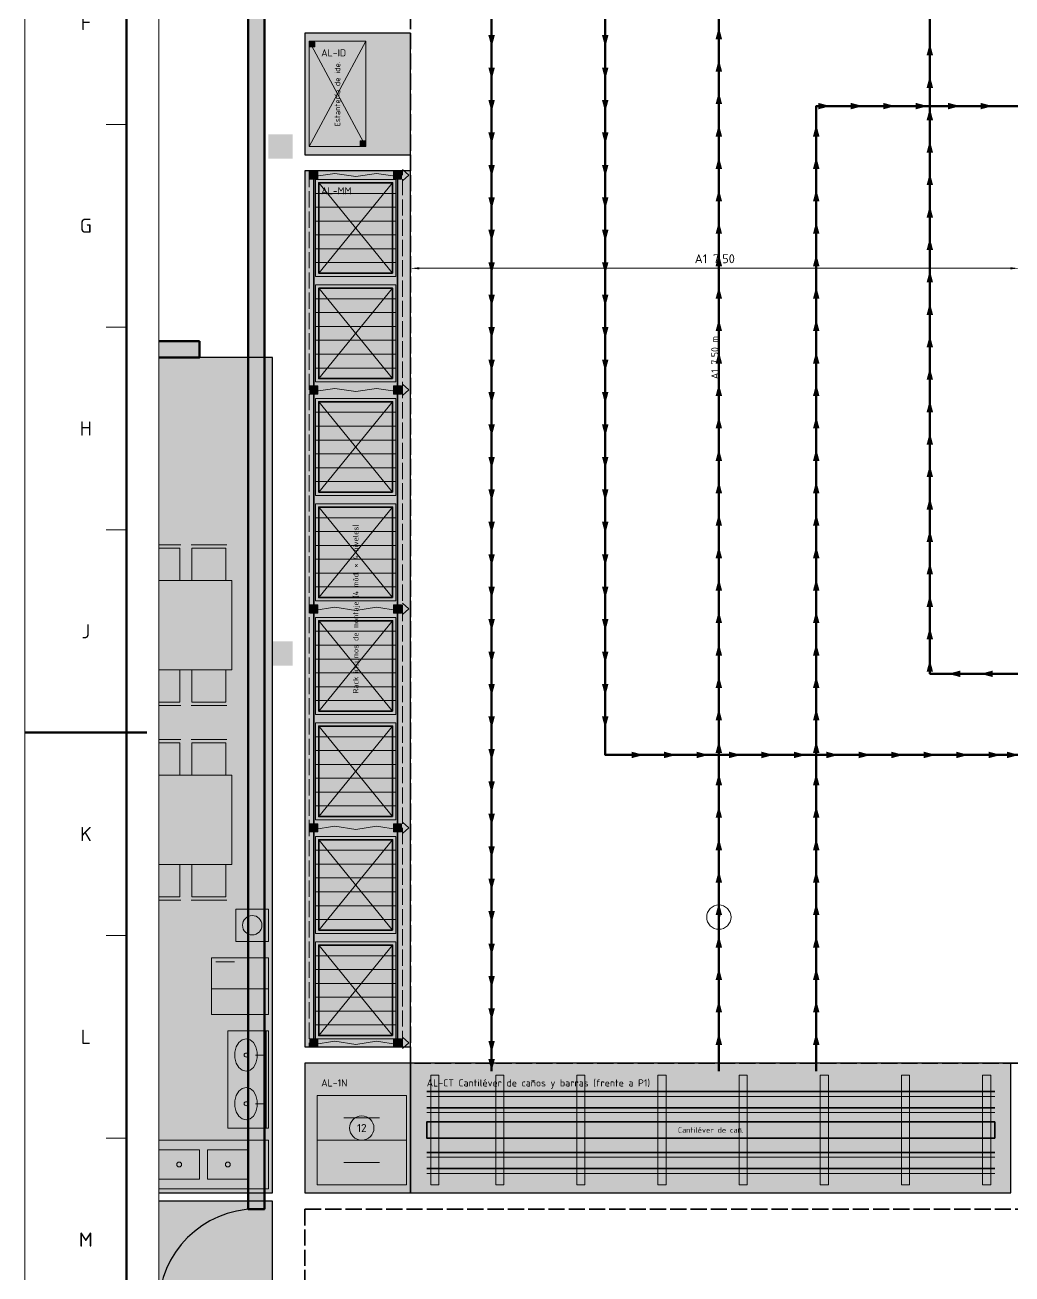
# Model space of a CAD drawing. Header units: millimetres. Extents: x 0 to 2430, y 0 to 841.
# Drawn here: x 0 to 243.2, y 287 to 595 of the extents above; entities that cross this region are included whole.
import ezdxf
from ezdxf.enums import TextEntityAlignment as Align

# ---------------------------------------------------------------- set-up
doc = ezdxf.new("R2010")
doc.units = ezdxf.units.MM
doc.linetypes.add('IRAM-E-TRAZOS', pattern=[5, 4, -1])
for name, color, linetype, lineweight in [('06-TEXTO', 7, 'CONTINUOUS', 25), ('07-RECUADRO', 7, 'CONTINUOUS', 70), ('08-FINA', 5, 'CONTINUOUS', 18), ('A-ABERTURA', 7, 'CONTINUOUS', 25), ('A-COLUMNA', 7, 'CONTINUOUS', 50), ('A-COTA', 7, 'CONTINUOUS', 18), ('A-EQUIPO-FINO', 8, 'CONTINUOUS', 13), ('A-EQUIPO-OCULTO', 8, 'IRAM-E-TRAZOS', 13), ('A-EQUIPO-RELLENO', 9, 'CONTINUOUS', 13), ('A-LOCAL', 7, 'CONTINUOUS', 25), ('A-MURO', 7, 'CONTINUOUS', 50), ('A-RELLENO', 9, 'CONTINUOUS', 13), ('A-SECTOR', 1, 'CONTINUOUS', 25), ('A-SECTOR-TXT', 1, 'CONTINUOUS', 25), ('A-SEGURIDAD', 1, 'IRAM-E-TRAZOS', 18), ('A-TEXTO', 7, 'CONTINUOUS', 18), ('F-MP', 5, 'CONTINUOUS', 70)]:
    doc.layers.add(name, color=color, linetype=linetype, lineweight=lineweight)
for name, color, linetype, lineweight, true_color in [('A-EQUIPO', 30, 'CONTINUOUS', 35, 0xe67800), ('A-MOBILIARIO', 8, 'CONTINUOUS', 18, 0x50505a), ('A-PASILLO', 2, 'IRAM-E-TRAZOS', 35, 0xd7a500)]:
    doc.layers.add(name, color=color, linetype=linetype, lineweight=lineweight, true_color=true_color)
doc.styles.add('ISO3098', font='isocpeur.ttf')
doc.dimstyles.new('FLAMA-IRAM', dxfattribs={"dimtxt": 3.5, "dimasz": 3.5, "dimexe": 2, "dimexo": 1.5, "dimgap": 1, "dimtad": 1, "dimdec": 1, "dimtxsty": 'ISO3098', "dimblk": 'IRAM_FLECHA', "dimblk1": 'IRAM_FLECHA', "dimblk2": 'IRAM_FLECHA', "dimcen": 2.5, "dimclrd": 3, "dimclre": 3, "dimclrt": 3, "dimazin": 3, "dimtfac": 1, "dimtmove": 0, "dimatfit": 3, "dimlwd": 18, "dimlwe": 18})

# ---------------------------------------------------------------- blocks, each defined once
blk = doc.blocks.new('IRAM_FLECHA')
blk.add_solid([(0, 0), (-1, 0.125), (-1, -0.125)])

msp = doc.modelspace()

# ---------------------------------------------------------------- hatches: boundary and pattern name
at = {"layer": 'A-COLUMNA', "true_color": 0x000000}
h = msp.add_hatch(color=7, dxfattribs=at)
h.dxf.hatch_style = 1
h.paths.add_polyline_path([(60, 562), (66, 562), (66, 568), (60, 568)])
h = msp.add_hatch(color=7, dxfattribs=at)
h.dxf.hatch_style = 1
h.paths.add_polyline_path([(60, 437), (66, 437), (66, 443), (60, 443)])
at = {"layer": 'A-EQUIPO-RELLENO', "true_color": 0xeeeeee}
h = msp.add_hatch(color=7, dxfattribs=at)
h.dxf.hatch_style = 1
h.paths.add_polyline_path([(84, 565), (84, 591), (70, 591), (70, 565)])
at = {"layer": 'A-EQUIPO-RELLENO', "true_color": 0x969ba0}
h = msp.add_hatch(color=7, dxfattribs=at)
h.dxf.hatch_style = 1
h.paths.add_polyline_path([(71.4, 589.6), (71.4, 590.8), (70.2, 590.8), (70.2, 589.6)])
h = msp.add_hatch(color=7, dxfattribs=at)
h.dxf.hatch_style = 1
h.paths.add_polyline_path([(83.8, 565.2), (83.8, 566.4), (82.6, 566.4), (82.6, 565.2)])
h = msp.add_hatch(color=7, dxfattribs=at)
h.dxf.hatch_style = 1
h.paths.add_polyline_path([(72.2, 557), (72.2, 559), (70.2, 559), (70.2, 557)])
h = msp.add_hatch(color=7, dxfattribs=at)
h.dxf.hatch_style = 1
h.paths.add_polyline_path([(92.8, 557), (92.8, 559), (90.8, 559), (90.8, 557)])
at = {"layer": 'A-EQUIPO-RELLENO', "true_color": 0xeedec0}
h = msp.add_hatch(color=7, dxfattribs=at)
h.dxf.hatch_style = 1
h.paths.add_polyline_path([(91.4, 533), (91.4, 556.9), (71.6, 556.9), (71.6, 533)])
h = msp.add_hatch(color=7, dxfattribs=at)
h.dxf.hatch_style = 1
h.paths.add_polyline_path([(91.4, 507), (91.4, 530.9), (71.6, 530.9), (71.6, 507)])
at = {"layer": 'A-EQUIPO-RELLENO', "true_color": 0x969ba0}
h = msp.add_hatch(color=7, dxfattribs=at)
h.dxf.hatch_style = 1
h.paths.add_polyline_path([(72.2, 504), (72.2, 506), (70.2, 506), (70.2, 504)])
h = msp.add_hatch(color=7, dxfattribs=at)
h.dxf.hatch_style = 1
h.paths.add_polyline_path([(92.8, 504), (92.8, 506), (90.8, 506), (90.8, 504)])
at = {"layer": 'A-EQUIPO-RELLENO', "true_color": 0xeedec0}
h = msp.add_hatch(color=7, dxfattribs=at)
h.dxf.hatch_style = 1
h.paths.add_polyline_path([(91.4, 479), (91.4, 502.9), (71.6, 502.9), (71.6, 479)])
h = msp.add_hatch(color=7, dxfattribs=at)
h.dxf.hatch_style = 1
h.paths.add_polyline_path([(91.4, 453), (91.4, 476.9), (71.6, 476.9), (71.6, 453)])
at = {"layer": 'A-EQUIPO-RELLENO', "true_color": 0xd6e2f0}
h = msp.add_hatch(color=7, dxfattribs=at)
h.dxf.hatch_style = 1
h.paths.add_polyline_path([(38.2, 466), (38.2, 458), (33, 458), (33, 466)])
h = msp.add_hatch(color=7, dxfattribs=at)
h.dxf.hatch_style = 1
h.paths.add_polyline_path([(41.1333, 466), (49.5333, 466), (49.5333, 458), (41.1333, 458)])
at = {"layer": 'A-EQUIPO-RELLENO', "true_color": 0xeedec0}
h = msp.add_hatch(color=7, dxfattribs=at)
h.dxf.hatch_style = 1
h.paths.add_polyline_path([(51, 458), (51, 436), (33, 436), (33, 458)])
at = {"layer": 'A-EQUIPO-RELLENO', "true_color": 0x969ba0}
h = msp.add_hatch(color=7, dxfattribs=at)
h.dxf.hatch_style = 1
h.paths.add_polyline_path([(72.2, 450), (72.2, 452), (70.2, 452), (70.2, 450)])
h = msp.add_hatch(color=7, dxfattribs=at)
h.dxf.hatch_style = 1
h.paths.add_polyline_path([(92.8, 450), (92.8, 452), (90.8, 452), (90.8, 450)])
at = {"layer": 'A-EQUIPO-RELLENO', "true_color": 0xeedec0}
h = msp.add_hatch(color=7, dxfattribs=at)
h.dxf.hatch_style = 1
h.paths.add_polyline_path([(91.4, 425), (91.4, 448.9), (71.6, 448.9), (71.6, 425)])
at = {"layer": 'A-EQUIPO-RELLENO', "true_color": 0xd6e2f0}
h = msp.add_hatch(color=7, dxfattribs=at)
h.dxf.hatch_style = 1
h.paths.add_polyline_path([(33, 428), (33, 436), (38.2, 436), (38.2, 428)])
h = msp.add_hatch(color=7, dxfattribs=at)
h.dxf.hatch_style = 1
h.paths.add_polyline_path([(49.5333, 428), (41.1333, 428), (41.1333, 436), (49.5333, 436)])
at = {"layer": 'A-EQUIPO-RELLENO', "true_color": 0xeedec0}
h = msp.add_hatch(color=7, dxfattribs=at)
h.dxf.hatch_style = 1
h.paths.add_polyline_path([(91.4, 399), (91.4, 422.9), (71.6, 422.9), (71.6, 399)])
at = {"layer": 'A-EQUIPO-RELLENO', "true_color": 0xd6e2f0}
h = msp.add_hatch(color=7, dxfattribs=at)
h.dxf.hatch_style = 1
h.paths.add_polyline_path([(38.2, 418), (38.2, 410), (33, 410), (33, 418)])
h = msp.add_hatch(color=7, dxfattribs=at)
h.dxf.hatch_style = 1
h.paths.add_polyline_path([(41.1333, 418), (49.5333, 418), (49.5333, 410), (41.1333, 410)])
at = {"layer": 'A-EQUIPO-RELLENO', "true_color": 0xeedec0}
h = msp.add_hatch(color=7, dxfattribs=at)
h.dxf.hatch_style = 1
h.paths.add_polyline_path([(51, 410), (51, 388), (33, 388), (33, 410)])
at = {"layer": 'A-EQUIPO-RELLENO', "true_color": 0x969ba0}
h = msp.add_hatch(color=7, dxfattribs=at)
h.dxf.hatch_style = 1
h.paths.add_polyline_path([(72.2, 396), (72.2, 398), (70.2, 398), (70.2, 396)])
h = msp.add_hatch(color=7, dxfattribs=at)
h.dxf.hatch_style = 1
h.paths.add_polyline_path([(92.8, 396), (92.8, 398), (90.8, 398), (90.8, 396)])
at = {"layer": 'A-EQUIPO-RELLENO', "true_color": 0xeedec0}
h = msp.add_hatch(color=7, dxfattribs=at)
h.dxf.hatch_style = 1
h.paths.add_polyline_path([(91.4, 371), (91.4, 394.9), (71.6, 394.9), (71.6, 371)])
at = {"layer": 'A-EQUIPO-RELLENO', "true_color": 0xd6e2f0}
h = msp.add_hatch(color=7, dxfattribs=at)
h.dxf.hatch_style = 1
h.paths.add_polyline_path([(33, 380), (33, 388), (38.2, 388), (38.2, 380)])
h = msp.add_hatch(color=7, dxfattribs=at)
h.dxf.hatch_style = 1
h.paths.add_polyline_path([(49.5333, 380), (41.1333, 380), (41.1333, 388), (49.5333, 388)])
at = {"layer": 'A-EQUIPO-RELLENO', "true_color": 0xc8e1fa}
h = msp.add_hatch(color=7, dxfattribs=at)
h.dxf.hatch_style = 1
h.paths.add_polyline_path([(52, 377), (52, 369), (60, 369), (60, 377)])
at = {"layer": 'A-EQUIPO-RELLENO', "true_color": 0xeedec0}
h = msp.add_hatch(color=7, dxfattribs=at)
h.dxf.hatch_style = 1
h.paths.add_polyline_path([(91.4, 345), (91.4, 368.9), (71.6, 368.9), (71.6, 345)])
at = {"layer": 'A-EQUIPO-RELLENO', "true_color": 0xffffff}
h = msp.add_hatch(color=7, dxfattribs=at)
h.dxf.hatch_style = 1
h.paths.add_polyline_path([(46, 365), (46, 351), (60, 351), (60, 365)])
at = {"layer": 'A-EQUIPO-RELLENO', "true_color": 0xf8f8fc}
h = msp.add_hatch(color=7, dxfattribs=at)
h.dxf.hatch_style = 1
h.paths.add_polyline_path([(50, 347), (50, 323), (60, 323), (60, 347)])
at = {"layer": 'A-EQUIPO-RELLENO', "true_color": 0x969ba0}
h = msp.add_hatch(color=7, dxfattribs=at)
h.dxf.hatch_style = 1
h.paths.add_polyline_path([(72.2, 343), (72.2, 345), (70.2, 345), (70.2, 343)])
h = msp.add_hatch(color=7, dxfattribs=at)
h.dxf.hatch_style = 1
h.paths.add_polyline_path([(92.8, 343), (92.8, 345), (90.8, 345), (90.8, 343)])
at = {"layer": 'A-EQUIPO-RELLENO', "true_color": 0xcdd0d4}
h = msp.add_hatch(color=7, dxfattribs=at)
h.dxf.hatch_style = 1
h.paths.add_polyline_path([(102, 336), (100, 336), (100, 309), (102, 309)])
h = msp.add_hatch(color=7, dxfattribs=at)
h.dxf.hatch_style = 1
h.paths.add_polyline_path([(118, 336), (116, 336), (116, 309), (118, 309)])
h = msp.add_hatch(color=7, dxfattribs=at)
h.dxf.hatch_style = 1
h.paths.add_polyline_path([(138, 336), (136, 336), (136, 309), (138, 309)])
h = msp.add_hatch(color=7, dxfattribs=at)
h.dxf.hatch_style = 1
h.paths.add_polyline_path([(158, 336), (156, 336), (156, 309), (158, 309)])
h = msp.add_hatch(color=7, dxfattribs=at)
h.dxf.hatch_style = 1
h.paths.add_polyline_path([(178, 336), (176, 336), (176, 309), (178, 309)])
h = msp.add_hatch(color=7, dxfattribs=at)
h.dxf.hatch_style = 1
h.paths.add_polyline_path([(198, 336), (196, 336), (196, 309), (198, 309)])
h = msp.add_hatch(color=7, dxfattribs=at)
h.dxf.hatch_style = 1
h.paths.add_polyline_path([(218, 336), (216, 336), (216, 309), (218, 309)])
h = msp.add_hatch(color=7, dxfattribs=at)
h.dxf.hatch_style = 1
h.paths.add_polyline_path([(238, 336), (236, 336), (236, 309), (238, 309)])
at = {"layer": 'A-EQUIPO-RELLENO', "true_color": 0xfad73c}
h = msp.add_hatch(color=7, dxfattribs=at)
h.dxf.hatch_style = 1
h.paths.add_polyline_path([(94, 309), (94, 331), (72, 331), (72, 309)])
at = {"layer": 'A-EQUIPO-RELLENO', "true_color": 0x969ba0}
h = msp.add_hatch(color=7, dxfattribs=at)
h.dxf.hatch_style = 1
h.paths.add_polyline_path([(239, 324.5), (99, 324.5), (99, 320.5), (239, 320.5)])
at = {"layer": 'A-EQUIPO-RELLENO', "true_color": 0xeeeeee}
h = msp.add_hatch(color=7, dxfattribs=at)
h.dxf.hatch_style = 1
h.paths.add_polyline_path([(60, 320), (60, 308), (33, 308), (33, 320)])
at = {"layer": 'A-MURO', "true_color": 0x464646}
h = msp.add_hatch(color=7, dxfattribs=at)
h.dxf.hatch_style = 1
h.paths.add_polyline_path([(73, 703), (73, 699), (59, 699), (59, 303), (55, 303), (55, 703)])
h = msp.add_hatch(color=7, dxfattribs=at)
h.dxf.hatch_style = 1
h.paths.add_polyline_path([(43, 513), (33, 513), (33, 517), (43, 517)])
at = {"layer": 'A-RELLENO', "true_color": 0xcde1f5}
h = msp.add_hatch(color=7, dxfattribs=at)
h.dxf.hatch_style = 1
h.paths.add_polyline_path([(69, 563), (95, 563), (95, 593), (69, 593)])
h = msp.add_hatch(color=7, dxfattribs=at)
h.dxf.hatch_style = 1
h.paths.add_polyline_path([(69, 343), (95, 343), (95, 559), (69, 559)])
at = {"layer": 'A-RELLENO', "true_color": 0xfff8cd}
h = msp.add_hatch(color=7, dxfattribs=at)
h.dxf.hatch_style = 1
h.paths.add_polyline_path([(61, 513), (61, 307), (33, 307), (33, 513)])
at = {"layer": 'A-RELLENO', "true_color": 0xe8e8e8}
h = msp.add_hatch(color=7, dxfattribs=at)
h.dxf.hatch_style = 1
h.paths.add_polyline_path([(69, 307), (95, 307), (95, 339), (69, 339)])
at = {"layer": 'A-RELLENO', "true_color": 0xcde1f5}
h = msp.add_hatch(color=7, dxfattribs=at)
h.dxf.hatch_style = 1
h.paths.add_polyline_path([(95, 307), (243, 307), (243, 339), (95, 339)])
at = {"layer": 'A-RELLENO', "true_color": 0xf5f5f5}
h = msp.add_hatch(color=7, dxfattribs=at)
h.dxf.hatch_style = 1
h.paths.add_polyline_path([(61, 305), (61, 275), (33, 275), (33, 305)])
at = {"layer": 'F-MP', "true_color": 0x0046c8}
h = msp.add_hatch(color=7, dxfattribs=at)
h.dxf.hatch_style = 1
h.paths.add_polyline_path([(171, 594.5), (170.2, 591.5), (171.8, 591.5)])
h = msp.add_hatch(color=7, dxfattribs=at)
h.dxf.hatch_style = 1
h.paths.add_polyline_path([(115, 589.5), (115.8, 592.5), (114.2, 592.5)])
h = msp.add_hatch(color=7, dxfattribs=at)
h.dxf.hatch_style = 1
h.paths.add_polyline_path([(143, 589.5), (143.8, 592.5), (142.2, 592.5)])
h = msp.add_hatch(color=7, dxfattribs=at)
h.dxf.hatch_style = 1
h.paths.add_polyline_path([(223, 590.5), (222.2, 587.5), (223.8, 587.5)])
h = msp.add_hatch(color=7, dxfattribs=at)
h.dxf.hatch_style = 1
h.paths.add_polyline_path([(171, 586.5), (170.2, 583.5), (171.8, 583.5)])
h = msp.add_hatch(color=7, dxfattribs=at)
h.dxf.hatch_style = 1
h.paths.add_polyline_path([(115, 581.5), (115.8, 584.5), (114.2, 584.5)])
h = msp.add_hatch(color=7, dxfattribs=at)
h.dxf.hatch_style = 1
h.paths.add_polyline_path([(143, 581.5), (143.8, 584.5), (142.2, 584.5)])
h = msp.add_hatch(color=7, dxfattribs=at)
h.dxf.hatch_style = 1
h.paths.add_polyline_path([(223, 582.5), (222.2, 579.5), (223.8, 579.5)])
h = msp.add_hatch(color=7, dxfattribs=at)
h.dxf.hatch_style = 1
h.paths.add_polyline_path([(115, 573.5), (115.8, 576.5), (114.2, 576.5)])
h = msp.add_hatch(color=7, dxfattribs=at)
h.dxf.hatch_style = 1
h.paths.add_polyline_path([(143, 573.5), (143.8, 576.5), (142.2, 576.5)])
h = msp.add_hatch(color=7, dxfattribs=at)
h.dxf.hatch_style = 1
h.paths.add_polyline_path([(171, 578.5), (170.2, 575.5), (171.8, 575.5)])
h = msp.add_hatch(color=7, dxfattribs=at)
h.dxf.hatch_style = 1
h.paths.add_polyline_path([(198.5, 575), (195.5, 575.8), (195.5, 574.2)])
h = msp.add_hatch(color=7, dxfattribs=at)
h.dxf.hatch_style = 1
h.paths.add_polyline_path([(206.5, 575), (203.5, 575.8), (203.5, 574.2)])
h = msp.add_hatch(color=7, dxfattribs=at)
h.dxf.hatch_style = 1
h.paths.add_polyline_path([(214.5, 575), (211.5, 575.8), (211.5, 574.2)])
h = msp.add_hatch(color=7, dxfattribs=at)
h.dxf.hatch_style = 1
h.paths.add_polyline_path([(222.5, 575), (219.5, 575.8), (219.5, 574.2)])
h = msp.add_hatch(color=7, dxfattribs=at)
h.dxf.hatch_style = 1
h.paths.add_polyline_path([(223, 574.5), (222.2, 571.5), (223.8, 571.5)])
h = msp.add_hatch(color=7, dxfattribs=at)
h.dxf.hatch_style = 1
h.paths.add_polyline_path([(230.5, 575), (227.5, 575.8), (227.5, 574.2)])
h = msp.add_hatch(color=7, dxfattribs=at)
h.dxf.hatch_style = 1
h.paths.add_polyline_path([(238.5, 575), (235.5, 575.8), (235.5, 574.2)])
h = msp.add_hatch(color=7, dxfattribs=at)
h.dxf.hatch_style = 1
h.paths.add_polyline_path([(171, 570.5), (170.2, 567.5), (171.8, 567.5)])
h = msp.add_hatch(color=7, dxfattribs=at)
h.dxf.hatch_style = 1
h.paths.add_polyline_path([(195, 570.5), (194.2, 567.5), (195.8, 567.5)])
h = msp.add_hatch(color=7, dxfattribs=at)
h.dxf.hatch_style = 1
h.paths.add_polyline_path([(115, 565.5), (115.8, 568.5), (114.2, 568.5)])
h = msp.add_hatch(color=7, dxfattribs=at)
h.dxf.hatch_style = 1
h.paths.add_polyline_path([(143, 565.5), (143.8, 568.5), (142.2, 568.5)])
h = msp.add_hatch(color=7, dxfattribs=at)
h.dxf.hatch_style = 1
h.paths.add_polyline_path([(223, 566.5), (222.2, 563.5), (223.8, 563.5)])
h = msp.add_hatch(color=7, dxfattribs=at)
h.dxf.hatch_style = 1
h.paths.add_polyline_path([(171, 562.5), (170.2, 559.5), (171.8, 559.5)])
h = msp.add_hatch(color=7, dxfattribs=at)
h.dxf.hatch_style = 1
h.paths.add_polyline_path([(195, 562.5), (194.2, 559.5), (195.8, 559.5)])
h = msp.add_hatch(color=7, dxfattribs=at)
h.dxf.hatch_style = 1
h.paths.add_polyline_path([(115, 557.5), (115.8, 560.5), (114.2, 560.5)])
h = msp.add_hatch(color=7, dxfattribs=at)
h.dxf.hatch_style = 1
h.paths.add_polyline_path([(143, 557.5), (143.8, 560.5), (142.2, 560.5)])
h = msp.add_hatch(color=7, dxfattribs=at)
h.dxf.hatch_style = 1
h.paths.add_polyline_path([(223, 558.5), (222.2, 555.5), (223.8, 555.5)])
h = msp.add_hatch(color=7, dxfattribs=at)
h.dxf.hatch_style = 1
h.paths.add_polyline_path([(171, 554.5), (170.2, 551.5), (171.8, 551.5)])
h = msp.add_hatch(color=7, dxfattribs=at)
h.dxf.hatch_style = 1
h.paths.add_polyline_path([(195, 554.5), (194.2, 551.5), (195.8, 551.5)])
h = msp.add_hatch(color=7, dxfattribs=at)
h.dxf.hatch_style = 1
h.paths.add_polyline_path([(115, 549.5), (115.8, 552.5), (114.2, 552.5)])
h = msp.add_hatch(color=7, dxfattribs=at)
h.dxf.hatch_style = 1
h.paths.add_polyline_path([(143, 549.5), (143.8, 552.5), (142.2, 552.5)])
h = msp.add_hatch(color=7, dxfattribs=at)
h.dxf.hatch_style = 1
h.paths.add_polyline_path([(223, 550.5), (222.2, 547.5), (223.8, 547.5)])
h = msp.add_hatch(color=7, dxfattribs=at)
h.dxf.hatch_style = 1
h.paths.add_polyline_path([(171, 546.5), (170.2, 543.5), (171.8, 543.5)])
h = msp.add_hatch(color=7, dxfattribs=at)
h.dxf.hatch_style = 1
h.paths.add_polyline_path([(195, 546.5), (194.2, 543.5), (195.8, 543.5)])
h = msp.add_hatch(color=7, dxfattribs=at)
h.dxf.hatch_style = 1
h.paths.add_polyline_path([(115, 541.5), (115.8, 544.5), (114.2, 544.5)])
h = msp.add_hatch(color=7, dxfattribs=at)
h.dxf.hatch_style = 1
h.paths.add_polyline_path([(143, 541.5), (143.8, 544.5), (142.2, 544.5)])
h = msp.add_hatch(color=7, dxfattribs=at)
h.dxf.hatch_style = 1
h.paths.add_polyline_path([(223, 542.5), (222.2, 539.5), (223.8, 539.5)])
h = msp.add_hatch(color=7, dxfattribs=at)
h.dxf.hatch_style = 1
h.paths.add_polyline_path([(115, 533.5), (115.8, 536.5), (114.2, 536.5)])
h = msp.add_hatch(color=7, dxfattribs=at)
h.dxf.hatch_style = 1
h.paths.add_polyline_path([(143, 533.5), (143.8, 536.5), (142.2, 536.5)])
h = msp.add_hatch(color=7, dxfattribs=at)
h.dxf.hatch_style = 1
h.paths.add_polyline_path([(171, 538.5), (170.2, 535.5), (171.8, 535.5)])
h = msp.add_hatch(color=7, dxfattribs=at)
h.dxf.hatch_style = 1
h.paths.add_polyline_path([(195, 538.5), (194.2, 535.5), (195.8, 535.5)])
h = msp.add_hatch(color=7, dxfattribs=at)
h.dxf.hatch_style = 1
h.paths.add_polyline_path([(223, 534.5), (222.2, 531.5), (223.8, 531.5)])
h = msp.add_hatch(color=7, dxfattribs=at)
h.dxf.hatch_style = 1
h.paths.add_polyline_path([(171, 530.5), (170.2, 527.5), (171.8, 527.5)])
h = msp.add_hatch(color=7, dxfattribs=at)
h.dxf.hatch_style = 1
h.paths.add_polyline_path([(195, 530.5), (194.2, 527.5), (195.8, 527.5)])
h = msp.add_hatch(color=7, dxfattribs=at)
h.dxf.hatch_style = 1
h.paths.add_polyline_path([(115, 525.5), (115.8, 528.5), (114.2, 528.5)])
h = msp.add_hatch(color=7, dxfattribs=at)
h.dxf.hatch_style = 1
h.paths.add_polyline_path([(143, 525.5), (143.8, 528.5), (142.2, 528.5)])
h = msp.add_hatch(color=7, dxfattribs=at)
h.dxf.hatch_style = 1
h.paths.add_polyline_path([(223, 526.5), (222.2, 523.5), (223.8, 523.5)])
h = msp.add_hatch(color=7, dxfattribs=at)
h.dxf.hatch_style = 1
h.paths.add_polyline_path([(171, 522.5), (170.2, 519.5), (171.8, 519.5)])
h = msp.add_hatch(color=7, dxfattribs=at)
h.dxf.hatch_style = 1
h.paths.add_polyline_path([(195, 522.5), (194.2, 519.5), (195.8, 519.5)])
h = msp.add_hatch(color=7, dxfattribs=at)
h.dxf.hatch_style = 1
h.paths.add_polyline_path([(115, 517.5), (115.8, 520.5), (114.2, 520.5)])
h = msp.add_hatch(color=7, dxfattribs=at)
h.dxf.hatch_style = 1
h.paths.add_polyline_path([(143, 517.5), (143.8, 520.5), (142.2, 520.5)])
h = msp.add_hatch(color=7, dxfattribs=at)
h.dxf.hatch_style = 1
h.paths.add_polyline_path([(223, 518.5), (222.2, 515.5), (223.8, 515.5)])
h = msp.add_hatch(color=7, dxfattribs=at)
h.dxf.hatch_style = 1
h.paths.add_polyline_path([(171, 514.5), (170.2, 511.5), (171.8, 511.5)])
h = msp.add_hatch(color=7, dxfattribs=at)
h.dxf.hatch_style = 1
h.paths.add_polyline_path([(195, 514.5), (194.2, 511.5), (195.8, 511.5)])
h = msp.add_hatch(color=7, dxfattribs=at)
h.dxf.hatch_style = 1
h.paths.add_polyline_path([(115, 509.5), (115.8, 512.5), (114.2, 512.5)])
h = msp.add_hatch(color=7, dxfattribs=at)
h.dxf.hatch_style = 1
h.paths.add_polyline_path([(143, 509.5), (143.8, 512.5), (142.2, 512.5)])
h = msp.add_hatch(color=7, dxfattribs=at)
h.dxf.hatch_style = 1
h.paths.add_polyline_path([(223, 510.5), (222.2, 507.5), (223.8, 507.5)])
h = msp.add_hatch(color=7, dxfattribs=at)
h.dxf.hatch_style = 1
h.paths.add_polyline_path([(171, 506.5), (170.2, 503.5), (171.8, 503.5)])
h = msp.add_hatch(color=7, dxfattribs=at)
h.dxf.hatch_style = 1
h.paths.add_polyline_path([(195, 506.5), (194.2, 503.5), (195.8, 503.5)])
h = msp.add_hatch(color=7, dxfattribs=at)
h.dxf.hatch_style = 1
h.paths.add_polyline_path([(115, 501.5), (115.8, 504.5), (114.2, 504.5)])
h = msp.add_hatch(color=7, dxfattribs=at)
h.dxf.hatch_style = 1
h.paths.add_polyline_path([(143, 501.5), (143.8, 504.5), (142.2, 504.5)])
h = msp.add_hatch(color=7, dxfattribs=at)
h.dxf.hatch_style = 1
h.paths.add_polyline_path([(223, 502.5), (222.2, 499.5), (223.8, 499.5)])
h = msp.add_hatch(color=7, dxfattribs=at)
h.dxf.hatch_style = 1
h.paths.add_polyline_path([(115, 493.5), (115.8, 496.5), (114.2, 496.5)])
h = msp.add_hatch(color=7, dxfattribs=at)
h.dxf.hatch_style = 1
h.paths.add_polyline_path([(143, 493.5), (143.8, 496.5), (142.2, 496.5)])
h = msp.add_hatch(color=7, dxfattribs=at)
h.dxf.hatch_style = 1
h.paths.add_polyline_path([(171, 498.5), (170.2, 495.5), (171.8, 495.5)])
h = msp.add_hatch(color=7, dxfattribs=at)
h.dxf.hatch_style = 1
h.paths.add_polyline_path([(195, 498.5), (194.2, 495.5), (195.8, 495.5)])
h = msp.add_hatch(color=7, dxfattribs=at)
h.dxf.hatch_style = 1
h.paths.add_polyline_path([(223, 494.5), (222.2, 491.5), (223.8, 491.5)])
h = msp.add_hatch(color=7, dxfattribs=at)
h.dxf.hatch_style = 1
h.paths.add_polyline_path([(171, 490.5), (170.2, 487.5), (171.8, 487.5)])
h = msp.add_hatch(color=7, dxfattribs=at)
h.dxf.hatch_style = 1
h.paths.add_polyline_path([(195, 490.5), (194.2, 487.5), (195.8, 487.5)])
h = msp.add_hatch(color=7, dxfattribs=at)
h.dxf.hatch_style = 1
h.paths.add_polyline_path([(115, 485.5), (115.8, 488.5), (114.2, 488.5)])
h = msp.add_hatch(color=7, dxfattribs=at)
h.dxf.hatch_style = 1
h.paths.add_polyline_path([(143, 485.5), (143.8, 488.5), (142.2, 488.5)])
h = msp.add_hatch(color=7, dxfattribs=at)
h.dxf.hatch_style = 1
h.paths.add_polyline_path([(223, 486.5), (222.2, 483.5), (223.8, 483.5)])
h = msp.add_hatch(color=7, dxfattribs=at)
h.dxf.hatch_style = 1
h.paths.add_polyline_path([(115, 477.5), (115.8, 480.5), (114.2, 480.5)])
h = msp.add_hatch(color=7, dxfattribs=at)
h.dxf.hatch_style = 1
h.paths.add_polyline_path([(143, 477.5), (143.8, 480.5), (142.2, 480.5)])
h = msp.add_hatch(color=7, dxfattribs=at)
h.dxf.hatch_style = 1
h.paths.add_polyline_path([(171, 482.5), (170.2, 479.5), (171.8, 479.5)])
h = msp.add_hatch(color=7, dxfattribs=at)
h.dxf.hatch_style = 1
h.paths.add_polyline_path([(195, 482.5), (194.2, 479.5), (195.8, 479.5)])
h = msp.add_hatch(color=7, dxfattribs=at)
h.dxf.hatch_style = 1
h.paths.add_polyline_path([(223, 478.5), (222.2, 475.5), (223.8, 475.5)])
h = msp.add_hatch(color=7, dxfattribs=at)
h.dxf.hatch_style = 1
h.paths.add_polyline_path([(171, 474.5), (170.2, 471.5), (171.8, 471.5)])
h = msp.add_hatch(color=7, dxfattribs=at)
h.dxf.hatch_style = 1
h.paths.add_polyline_path([(195, 474.5), (194.2, 471.5), (195.8, 471.5)])
h = msp.add_hatch(color=7, dxfattribs=at)
h.dxf.hatch_style = 1
h.paths.add_polyline_path([(115, 469.5), (115.8, 472.5), (114.2, 472.5)])
h = msp.add_hatch(color=7, dxfattribs=at)
h.dxf.hatch_style = 1
h.paths.add_polyline_path([(143, 469.5), (143.8, 472.5), (142.2, 472.5)])
h = msp.add_hatch(color=7, dxfattribs=at)
h.dxf.hatch_style = 1
h.paths.add_polyline_path([(223, 470.5), (222.2, 467.5), (223.8, 467.5)])
h = msp.add_hatch(color=7, dxfattribs=at)
h.dxf.hatch_style = 1
h.paths.add_polyline_path([(171, 466.5), (170.2, 463.5), (171.8, 463.5)])
h = msp.add_hatch(color=7, dxfattribs=at)
h.dxf.hatch_style = 1
h.paths.add_polyline_path([(195, 466.5), (194.2, 463.5), (195.8, 463.5)])
h = msp.add_hatch(color=7, dxfattribs=at)
h.dxf.hatch_style = 1
h.paths.add_polyline_path([(115, 461.5), (115.8, 464.5), (114.2, 464.5)])
h = msp.add_hatch(color=7, dxfattribs=at)
h.dxf.hatch_style = 1
h.paths.add_polyline_path([(143, 461.5), (143.8, 464.5), (142.2, 464.5)])
h = msp.add_hatch(color=7, dxfattribs=at)
h.dxf.hatch_style = 1
h.paths.add_polyline_path([(223, 462.5), (222.2, 459.5), (223.8, 459.5)])
h = msp.add_hatch(color=7, dxfattribs=at)
h.dxf.hatch_style = 1
h.paths.add_polyline_path([(115, 453.5), (115.8, 456.5), (114.2, 456.5)])
h = msp.add_hatch(color=7, dxfattribs=at)
h.dxf.hatch_style = 1
h.paths.add_polyline_path([(143, 453.5), (143.8, 456.5), (142.2, 456.5)])
h = msp.add_hatch(color=7, dxfattribs=at)
h.dxf.hatch_style = 1
h.paths.add_polyline_path([(171, 458.5), (170.2, 455.5), (171.8, 455.5)])
h = msp.add_hatch(color=7, dxfattribs=at)
h.dxf.hatch_style = 1
h.paths.add_polyline_path([(195, 458.5), (194.2, 455.5), (195.8, 455.5)])
h = msp.add_hatch(color=7, dxfattribs=at)
h.dxf.hatch_style = 1
h.paths.add_polyline_path([(223, 454.5), (222.2, 451.5), (223.8, 451.5)])
h = msp.add_hatch(color=7, dxfattribs=at)
h.dxf.hatch_style = 1
h.paths.add_polyline_path([(171, 450.5), (170.2, 447.5), (171.8, 447.5)])
h = msp.add_hatch(color=7, dxfattribs=at)
h.dxf.hatch_style = 1
h.paths.add_polyline_path([(195, 450.5), (194.2, 447.5), (195.8, 447.5)])
h = msp.add_hatch(color=7, dxfattribs=at)
h.dxf.hatch_style = 1
h.paths.add_polyline_path([(115, 445.5), (115.8, 448.5), (114.2, 448.5)])
h = msp.add_hatch(color=7, dxfattribs=at)
h.dxf.hatch_style = 1
h.paths.add_polyline_path([(143, 445.5), (143.8, 448.5), (142.2, 448.5)])
h = msp.add_hatch(color=7, dxfattribs=at)
h.dxf.hatch_style = 1
h.paths.add_polyline_path([(223, 446.5), (222.2, 443.5), (223.8, 443.5)])
h = msp.add_hatch(color=7, dxfattribs=at)
h.dxf.hatch_style = 1
h.paths.add_polyline_path([(115, 437.5), (115.8, 440.5), (114.2, 440.5)])
h = msp.add_hatch(color=7, dxfattribs=at)
h.dxf.hatch_style = 1
h.paths.add_polyline_path([(143, 437.5), (143.8, 440.5), (142.2, 440.5)])
h = msp.add_hatch(color=7, dxfattribs=at)
h.dxf.hatch_style = 1
h.paths.add_polyline_path([(171, 442.5), (170.2, 439.5), (171.8, 439.5)])
h = msp.add_hatch(color=7, dxfattribs=at)
h.dxf.hatch_style = 1
h.paths.add_polyline_path([(195, 442.5), (194.2, 439.5), (195.8, 439.5)])
h = msp.add_hatch(color=7, dxfattribs=at)
h.dxf.hatch_style = 1
h.paths.add_polyline_path([(223, 438.5), (222.2, 435.5), (223.8, 435.5)])
h = msp.add_hatch(color=7, dxfattribs=at)
h.dxf.hatch_style = 1
h.paths.add_polyline_path([(171, 434.5), (170.2, 431.5), (171.8, 431.5)])
h = msp.add_hatch(color=7, dxfattribs=at)
h.dxf.hatch_style = 1
h.paths.add_polyline_path([(195, 434.5), (194.2, 431.5), (195.8, 431.5)])
h = msp.add_hatch(color=7, dxfattribs=at)
h.dxf.hatch_style = 1
h.paths.add_polyline_path([(227.5, 435), (230.5, 434.2), (230.5, 435.8)])
h = msp.add_hatch(color=7, dxfattribs=at)
h.dxf.hatch_style = 1
h.paths.add_polyline_path([(235.5, 435), (238.5, 434.2), (238.5, 435.8)])
h = msp.add_hatch(color=7, dxfattribs=at)
h.dxf.hatch_style = 1
h.paths.add_polyline_path([(115, 429.5), (115.8, 432.5), (114.2, 432.5)])
h = msp.add_hatch(color=7, dxfattribs=at)
h.dxf.hatch_style = 1
h.paths.add_polyline_path([(143, 429.5), (143.8, 432.5), (142.2, 432.5)])
h = msp.add_hatch(color=7, dxfattribs=at)
h.dxf.hatch_style = 1
h.paths.add_polyline_path([(171, 426.5), (170.2, 423.5), (171.8, 423.5)])
h = msp.add_hatch(color=7, dxfattribs=at)
h.dxf.hatch_style = 1
h.paths.add_polyline_path([(195, 426.5), (194.2, 423.5), (195.8, 423.5)])
h = msp.add_hatch(color=7, dxfattribs=at)
h.dxf.hatch_style = 1
h.paths.add_polyline_path([(115, 421.5), (115.8, 424.5), (114.2, 424.5)])
h = msp.add_hatch(color=7, dxfattribs=at)
h.dxf.hatch_style = 1
h.paths.add_polyline_path([(143, 421.5), (143.8, 424.5), (142.2, 424.5)])
h = msp.add_hatch(color=7, dxfattribs=at)
h.dxf.hatch_style = 1
h.paths.add_polyline_path([(115, 413.5), (115.8, 416.5), (114.2, 416.5)])
h = msp.add_hatch(color=7, dxfattribs=at)
h.dxf.hatch_style = 1
h.paths.add_polyline_path([(152.5, 415), (149.5, 415.8), (149.5, 414.2)])
h = msp.add_hatch(color=7, dxfattribs=at)
h.dxf.hatch_style = 1
h.paths.add_polyline_path([(160.5, 415), (157.5, 415.8), (157.5, 414.2)])
h = msp.add_hatch(color=7, dxfattribs=at)
h.dxf.hatch_style = 1
h.paths.add_polyline_path([(168.5, 415), (165.5, 415.8), (165.5, 414.2)])
h = msp.add_hatch(color=7, dxfattribs=at)
h.dxf.hatch_style = 1
h.paths.add_polyline_path([(171, 418.5), (170.2, 415.5), (171.8, 415.5)])
h = msp.add_hatch(color=7, dxfattribs=at)
h.dxf.hatch_style = 1
h.paths.add_polyline_path([(176.5, 415), (173.5, 415.8), (173.5, 414.2)])
h = msp.add_hatch(color=7, dxfattribs=at)
h.dxf.hatch_style = 1
h.paths.add_polyline_path([(184.5, 415), (181.5, 415.8), (181.5, 414.2)])
h = msp.add_hatch(color=7, dxfattribs=at)
h.dxf.hatch_style = 1
h.paths.add_polyline_path([(192.5, 415), (189.5, 415.8), (189.5, 414.2)])
h = msp.add_hatch(color=7, dxfattribs=at)
h.dxf.hatch_style = 1
h.paths.add_polyline_path([(195, 418.5), (194.2, 415.5), (195.8, 415.5)])
h = msp.add_hatch(color=7, dxfattribs=at)
h.dxf.hatch_style = 1
h.paths.add_polyline_path([(200.5, 415), (197.5, 415.8), (197.5, 414.2)])
h = msp.add_hatch(color=7, dxfattribs=at)
h.dxf.hatch_style = 1
h.paths.add_polyline_path([(208.5, 415), (205.5, 415.8), (205.5, 414.2)])
h = msp.add_hatch(color=7, dxfattribs=at)
h.dxf.hatch_style = 1
h.paths.add_polyline_path([(216.5, 415), (213.5, 415.8), (213.5, 414.2)])
h = msp.add_hatch(color=7, dxfattribs=at)
h.dxf.hatch_style = 1
h.paths.add_polyline_path([(224.5, 415), (221.5, 415.8), (221.5, 414.2)])
h = msp.add_hatch(color=7, dxfattribs=at)
h.dxf.hatch_style = 1
h.paths.add_polyline_path([(232.5, 415), (229.5, 415.8), (229.5, 414.2)])
h = msp.add_hatch(color=7, dxfattribs=at)
h.dxf.hatch_style = 1
h.paths.add_polyline_path([(240.5, 415), (237.5, 415.8), (237.5, 414.2)])
h = msp.add_hatch(color=7, dxfattribs=at)
h.dxf.hatch_style = 1
h.paths.add_polyline_path([(245, 415), (242, 415.8), (242, 414.2)])
h = msp.add_hatch(color=7, dxfattribs=at)
h.dxf.hatch_style = 1
h.paths.add_polyline_path([(171, 410.5), (170.2, 407.5), (171.8, 407.5)])
h = msp.add_hatch(color=7, dxfattribs=at)
h.dxf.hatch_style = 1
h.paths.add_polyline_path([(195, 410.5), (194.2, 407.5), (195.8, 407.5)])
h = msp.add_hatch(color=7, dxfattribs=at)
h.dxf.hatch_style = 1
h.paths.add_polyline_path([(115, 405.5), (115.8, 408.5), (114.2, 408.5)])
h = msp.add_hatch(color=7, dxfattribs=at)
h.dxf.hatch_style = 1
h.paths.add_polyline_path([(115, 397.5), (115.8, 400.5), (114.2, 400.5)])
h = msp.add_hatch(color=7, dxfattribs=at)
h.dxf.hatch_style = 1
h.paths.add_polyline_path([(171, 402.5), (170.2, 399.5), (171.8, 399.5)])
h = msp.add_hatch(color=7, dxfattribs=at)
h.dxf.hatch_style = 1
h.paths.add_polyline_path([(195, 402.5), (194.2, 399.5), (195.8, 399.5)])
h = msp.add_hatch(color=7, dxfattribs=at)
h.dxf.hatch_style = 1
h.paths.add_polyline_path([(171, 394.5), (170.2, 391.5), (171.8, 391.5)])
h = msp.add_hatch(color=7, dxfattribs=at)
h.dxf.hatch_style = 1
h.paths.add_polyline_path([(195, 394.5), (194.2, 391.5), (195.8, 391.5)])
h = msp.add_hatch(color=7, dxfattribs=at)
h.dxf.hatch_style = 1
h.paths.add_polyline_path([(115, 389.5), (115.8, 392.5), (114.2, 392.5)])
h = msp.add_hatch(color=7, dxfattribs=at)
h.dxf.hatch_style = 1
h.paths.add_polyline_path([(171, 386.5), (170.2, 383.5), (171.8, 383.5)])
h = msp.add_hatch(color=7, dxfattribs=at)
h.dxf.hatch_style = 1
h.paths.add_polyline_path([(195, 386.5), (194.2, 383.5), (195.8, 383.5)])
h = msp.add_hatch(color=7, dxfattribs=at)
h.dxf.hatch_style = 1
h.paths.add_polyline_path([(115, 381.5), (115.8, 384.5), (114.2, 384.5)])
h = msp.add_hatch(color=7, dxfattribs=at)
h.dxf.hatch_style = 1
h.paths.add_polyline_path([(115, 373.5), (115.8, 376.5), (114.2, 376.5)])
h = msp.add_hatch(color=7, dxfattribs=at)
h.dxf.hatch_style = 1
h.paths.add_polyline_path([(171, 378.5), (170.2, 375.5), (171.8, 375.5)])
h = msp.add_hatch(color=7, dxfattribs=at)
h.dxf.hatch_style = 1
h.paths.add_polyline_path([(195, 378.5), (194.2, 375.5), (195.8, 375.5)])
h = msp.add_hatch(color=7, dxfattribs=at)
h.dxf.hatch_style = 1
h.paths.add_polyline_path([(171, 370.5), (170.2, 367.5), (171.8, 367.5)])
h = msp.add_hatch(color=7, dxfattribs=at)
h.dxf.hatch_style = 1
h.paths.add_polyline_path([(195, 370.5), (194.2, 367.5), (195.8, 367.5)])
h = msp.add_hatch(color=7, dxfattribs=at)
h.dxf.hatch_style = 1
h.paths.add_polyline_path([(115, 365.5), (115.8, 368.5), (114.2, 368.5)])
h = msp.add_hatch(color=7, dxfattribs=at)
h.dxf.hatch_style = 1
h.paths.add_polyline_path([(115, 357.5), (115.8, 360.5), (114.2, 360.5)])
h = msp.add_hatch(color=7, dxfattribs=at)
h.dxf.hatch_style = 1
h.paths.add_polyline_path([(171, 362.5), (170.2, 359.5), (171.8, 359.5)])
h = msp.add_hatch(color=7, dxfattribs=at)
h.dxf.hatch_style = 1
h.paths.add_polyline_path([(195, 362.5), (194.2, 359.5), (195.8, 359.5)])
h = msp.add_hatch(color=7, dxfattribs=at)
h.dxf.hatch_style = 1
h.paths.add_polyline_path([(171, 354.5), (170.2, 351.5), (171.8, 351.5)])
h = msp.add_hatch(color=7, dxfattribs=at)
h.dxf.hatch_style = 1
h.paths.add_polyline_path([(195, 354.5), (194.2, 351.5), (195.8, 351.5)])
h = msp.add_hatch(color=7, dxfattribs=at)
h.dxf.hatch_style = 1
h.paths.add_polyline_path([(115, 349.5), (115.8, 352.5), (114.2, 352.5)])
h = msp.add_hatch(color=7, dxfattribs=at)
h.dxf.hatch_style = 1
h.paths.add_polyline_path([(171, 346.5), (170.2, 343.5), (171.8, 343.5)])
h = msp.add_hatch(color=7, dxfattribs=at)
h.dxf.hatch_style = 1
h.paths.add_polyline_path([(195, 346.5), (194.2, 343.5), (195.8, 343.5)])
h = msp.add_hatch(color=7, dxfattribs=at)
h.dxf.hatch_style = 1
h.paths.add_polyline_path([(115, 341.5), (115.8, 344.5), (114.2, 344.5)])
h = msp.add_hatch(color=7, dxfattribs=at)
h.dxf.hatch_style = 1
h.paths.add_polyline_path([(115, 337), (115.8, 340), (114.2, 340)])

# ---------------------------------------------------------------- linework, layer by layer
at = {"layer": '07-RECUADRO'}
msp.add_line((0, 420.5), (30, 420.5), dxfattribs=at)
msp.add_lwpolyline([(25, 10), (1179, 10), (1179, 831), (25, 831)], close=True, dxfattribs=at)
at = {"layer": '08-FINA'}
for p, q in [((25, 570.5), (20, 570.5)), ((25, 520.5), (20, 520.5)), ((25, 470.5), (20, 470.5)), ((25, 370.5), (20, 370.5)), ((25, 320.5), (20, 320.5))]:
    msp.add_line(p, q, dxfattribs=at)
msp.add_lwpolyline([(0, 0), (1189, 0), (1189, 841), (0, 841)], close=True, dxfattribs=at)
at = {"layer": 'A-ABERTURA'}
msp.add_arc((57, 279), 24, 90, 180, dxfattribs=at)
at = {"layer": 'A-EQUIPO'}
for p, q in [((71.2, 343), (71.2, 559)), ((91.8, 343), (91.8, 559)), ((239, 332), (99, 332)), ((239, 328), (99, 328)), ((239, 317), (99, 317)), ((239, 313), (99, 313))]:
    msp.add_line(p, q, dxfattribs=at)
for points in [[(90.6, 533.8), (90.6, 556.1), (72.4, 556.1), (72.4, 533.8)], [(90.6, 507.8), (90.6, 530.1), (72.4, 530.1), (72.4, 507.8)], [(90.6, 479.8), (90.6, 502.1), (72.4, 502.1), (72.4, 479.8)], [(90.6, 453.8), (90.6, 476.1), (72.4, 476.1), (72.4, 453.8)], [(90.6, 425.8), (90.6, 448.1), (72.4, 448.1), (72.4, 425.8)], [(90.6, 399.8), (90.6, 422.1), (72.4, 422.1), (72.4, 399.8)], [(90.6, 371.8), (90.6, 394.1), (72.4, 394.1), (72.4, 371.8)], [(90.6, 345.8), (90.6, 368.1), (72.4, 368.1), (72.4, 345.8)], [(239, 324.5), (99, 324.5), (99, 320.5), (239, 320.5)]]:
    msp.add_lwpolyline(points, close=True, dxfattribs=at)
at = {"layer": 'A-EQUIPO-FINO'}
for p, q in [((84, 565), (70, 591)), ((70, 565), (84, 591)), ((90.6, 533.8), (72.4, 556.1)), ((72.4, 533.8), (90.6, 556.1)), ((91.4, 553.4857), (71.6, 553.4857)), ((91.4, 550.0714), (71.6, 550.0714)), ((91.4, 546.6571), (71.6, 546.6571)), ((91.4, 543.2429), (71.6, 543.2429)), ((91.4, 539.8286), (71.6, 539.8286)), ((91.4, 536.4143), (71.6, 536.4143)), ((90.6, 507.8), (72.4, 530.1)), ((72.4, 507.8), (90.6, 530.1)), ((91.4, 527.4857), (71.6, 527.4857)), ((91.4, 524.0714), (71.6, 524.0714)), ((91.4, 520.6571), (71.6, 520.6571)), ((91.4, 517.2429), (71.6, 517.2429)), ((91.4, 513.8286), (71.6, 513.8286)), ((91.4, 510.4143), (71.6, 510.4143)), ((90.6, 479.8), (72.4, 502.1)), ((72.4, 479.8), (90.6, 502.1)), ((91.4, 499.4857), (71.6, 499.4857)), ((91.4, 496.0714), (71.6, 496.0714)), ((91.4, 492.6571), (71.6, 492.6571)), ((91.4, 489.2429), (71.6, 489.2429)), ((91.4, 485.8286), (71.6, 485.8286)), ((91.4, 482.4143), (71.6, 482.4143)), ((90.6, 453.8), (72.4, 476.1)), ((72.4, 453.8), (90.6, 476.1)), ((91.4, 473.4857), (71.6, 473.4857)), ((91.4, 470.0714), (71.6, 470.0714)), ((91.4, 466.6571), (71.6, 466.6571)), ((91.4, 463.2429), (71.6, 463.2429)), ((91.4, 459.8286), (71.6, 459.8286)), ((91.4, 456.4143), (71.6, 456.4143)), ((90.6, 425.8), (72.4, 448.1)), ((72.4, 425.8), (90.6, 448.1)), ((91.4, 445.4857), (71.6, 445.4857)), ((91.4, 442.0714), (71.6, 442.0714)), ((91.4, 438.6571), (71.6, 438.6571)), ((91.4, 435.2429), (71.6, 435.2429)), ((91.4, 431.8286), (71.6, 431.8286)), ((91.4, 428.4143), (71.6, 428.4143)), ((90.6, 399.8), (72.4, 422.1)), ((72.4, 399.8), (90.6, 422.1)), ((91.4, 419.4857), (71.6, 419.4857)), ((91.4, 416.0714), (71.6, 416.0714)), ((91.4, 412.6571), (71.6, 412.6571)), ((91.4, 409.2429), (71.6, 409.2429)), ((91.4, 405.8286), (71.6, 405.8286)), ((91.4, 402.4143), (71.6, 402.4143)), ((91.4, 391.4857), (71.6, 391.4857)), ((90.6, 371.8), (72.4, 394.1)), ((72.4, 371.8), (90.6, 394.1)), ((91.4, 388.0714), (71.6, 388.0714)), ((91.4, 384.6571), (71.6, 384.6571)), ((91.4, 381.2429), (71.6, 381.2429)), ((91.4, 377.8286), (71.6, 377.8286)), ((91.4, 374.4143), (71.6, 374.4143)), ((90.6, 345.8), (72.4, 368.1)), ((72.4, 345.8), (90.6, 368.1)), ((47, 364), (51.6, 364)), ((91.4, 365.4857), (71.6, 365.4857)), ((91.4, 362.0714), (71.6, 362.0714)), ((46, 357.3), (60, 357.3)), ((91.4, 358.6571), (71.6, 358.6571)), ((91.4, 355.2429), (71.6, 355.2429)), ((91.4, 351.8286), (71.6, 351.8286)), ((91.4, 348.4143), (71.6, 348.4143)), ((59.4, 347), (59.4, 323)), ((56.8, 341), (58.8, 341)), ((239, 330.8), (99, 330.8)), ((56.8, 329), (58.8, 329)), ((239, 326.8), (99, 326.8)), ((87.4, 325.5), (78.6, 325.5)), ((87.4, 314.5), (78.6, 314.5)), ((239, 315.8), (99, 315.8)), ((239, 311.8), (99, 311.8))]:
    msp.add_line(p, q, dxfattribs=at)
for points in [[(84, 565), (84, 591), (70, 591), (70, 565)], [(71.4, 589.6), (71.4, 590.8), (70.2, 590.8), (70.2, 589.6)], [(83.8, 565.2), (83.8, 566.4), (82.6, 566.4), (82.6, 565.2)], [(72.2, 557), (72.2, 559), (70.2, 559), (70.2, 557)], [(92.8, 557), (92.8, 559), (90.8, 559), (90.8, 557)], [(91.4, 533), (91.4, 556.9), (71.6, 556.9), (71.6, 533)], [(91.4, 507), (91.4, 530.9), (71.6, 530.9), (71.6, 507)], [(72.2, 504), (72.2, 506), (70.2, 506), (70.2, 504)], [(92.8, 504), (92.8, 506), (90.8, 506), (90.8, 504)], [(91.4, 479), (91.4, 502.9), (71.6, 502.9), (71.6, 479)], [(91.4, 453), (91.4, 476.9), (71.6, 476.9), (71.6, 453)], [(72.2, 450), (72.2, 452), (70.2, 452), (70.2, 450)], [(92.8, 450), (92.8, 452), (90.8, 452), (90.8, 450)], [(91.4, 425), (91.4, 448.9), (71.6, 448.9), (71.6, 425)], [(91.4, 399), (91.4, 422.9), (71.6, 422.9), (71.6, 399)], [(72.2, 396), (72.2, 398), (70.2, 398), (70.2, 396)], [(92.8, 396), (92.8, 398), (90.8, 398), (90.8, 396)], [(91.4, 371), (91.4, 394.9), (71.6, 394.9), (71.6, 371)], [(91.4, 345), (91.4, 368.9), (71.6, 368.9), (71.6, 345)], [(72.2, 343), (72.2, 345), (70.2, 345), (70.2, 343)], [(92.8, 343), (92.8, 345), (90.8, 345), (90.8, 343)], [(102, 336), (100, 336), (100, 309), (102, 309)], [(118, 336), (116, 336), (116, 309), (118, 309)], [(138, 336), (136, 336), (136, 309), (138, 309)], [(158, 336), (156, 336), (156, 309), (158, 309)], [(178, 336), (176, 336), (176, 309), (178, 309)], [(198, 336), (196, 336), (196, 309), (198, 309)], [(218, 336), (216, 336), (216, 309), (218, 309)], [(238, 336), (236, 336), (236, 309), (238, 309)]]:
    msp.add_lwpolyline(points, close=True, dxfattribs=at)
for points in [[(91.8, 557.6), (86.65, 558.4), (81.5, 557.6), (76.35, 558.4), (71.2, 557.6)], [(91.8, 504.6), (86.65, 505.4), (81.5, 504.6), (76.35, 505.4), (71.2, 504.6)], [(91.8, 450.6), (86.65, 451.4), (81.5, 450.6), (76.35, 451.4), (71.2, 450.6)], [(91.8, 396.6), (86.65, 397.4), (81.5, 396.6), (76.35, 397.4), (71.2, 396.6)], [(91.8, 343.6), (86.65, 344.4), (81.5, 343.6), (76.35, 344.4), (71.2, 343.6)]]:
    msp.add_lwpolyline(points, dxfattribs=at)
for centre, radius in [((56, 373), 2.4), ((54.5, 341), 0.5), ((54.5, 329), 0.5), ((38, 314), 0.6), ((50, 314), 0.6)]:
    msp.add_circle(centre, radius, dxfattribs=at)
at = {"layer": 'A-EQUIPO-OCULTO'}
msp.add_lwpolyline([(93, 343), (93, 559), (70, 559), (70, 343)], close=True, dxfattribs=at)
at = {"layer": 'A-LOCAL'}
for p, q in [((61, 513), (33, 513)), ((61, 307), (61, 513)), ((33, 307), (61, 307)), ((61, 305), (33, 305)), ((61, 275), (61, 305))]:
    msp.add_line(p, q, dxfattribs=at)
at = {"layer": 'A-MOBILIARIO'}
for p, q in [((38.4, 466.8), (33, 466.8)), ((49.7333, 466.8), (40.9333, 466.8)), ((33, 427.2), (38.4, 427.2)), ((40.9333, 427.2), (49.7333, 427.2)), ((38.4, 418.8), (33, 418.8)), ((49.7333, 418.8), (40.9333, 418.8)), ((33, 379.2), (38.4, 379.2)), ((40.9333, 379.2), (49.7333, 379.2)), ((94, 320), (72, 320))]:
    msp.add_line(p, q, dxfattribs=at)
for points in [[(33, 466), (38.2, 466), (38.2, 458), (33, 458)], [(33, 436), (51, 436), (51, 458), (33, 458)], [(33, 436), (38.2, 436), (38.2, 428)], [(38.2, 428), (33, 428)], [(33, 418), (38.2, 418), (38.2, 410), (33, 410)], [(33, 388), (51, 388), (51, 410), (33, 410)], [(33, 388), (38.2, 388), (38.2, 380)], [(38.2, 380), (33, 380)], [(60, 320), (33, 320)], [(33, 308), (60, 308), (60, 320)]]:
    msp.add_lwpolyline(points, dxfattribs=at)
for points in [[(41.1333, 466), (49.5333, 466), (49.5333, 458), (41.1333, 458)], [(49.5333, 428), (41.1333, 428), (41.1333, 436), (49.5333, 436)], [(41.1333, 418), (49.5333, 418), (49.5333, 410), (41.1333, 410)], [(49.5333, 380), (41.1333, 380), (41.1333, 388), (49.5333, 388)], [(52, 377), (52, 369), (60, 369), (60, 377)], [(46, 365), (46, 351), (60, 351), (60, 365)], [(50, 347), (50, 323), (60, 323), (60, 347)], [(54.5, 337), (55.4577, 337.2412), (56.2998, 337.9358), (56.9249, 339), (57.2575, 340.3054), (57.2575, 341.6946), (56.9249, 343), (56.2998, 344.0642), (55.4577, 344.7588), (54.5, 345), (53.5423, 344.7588), (52.7002, 344.0642), (52.0751, 343), (51.7425, 341.6946), (51.7425, 340.3054), (52.0751, 339), (52.7002, 337.9358), (53.5423, 337.2412), (54.5, 337)], [(54.5, 325), (55.4577, 325.2412), (56.2998, 325.9358), (56.9249, 327), (57.2575, 328.3054), (57.2575, 329.6946), (56.9249, 331), (56.2998, 332.0642), (55.4577, 332.7588), (54.5, 333), (53.5423, 332.7588), (52.7002, 332.0642), (52.0751, 331), (51.7425, 329.6946), (51.7425, 328.3054), (52.0751, 327), (52.7002, 325.9358), (53.5423, 325.2412), (54.5, 325)], [(94, 309), (94, 331), (72, 331), (72, 309)], [(43, 317.6), (33, 317.6), (33, 310.4), (43, 310.4)], [(55, 317.6), (45, 317.6), (45, 310.4), (55, 310.4)]]:
    msp.add_lwpolyline(points, close=True, dxfattribs=at)
at = {"layer": 'A-MURO'}
msp.add_lwpolyline([(73, 703), (73, 699), (59, 699), (59, 303), (55, 303), (55, 703)], close=True, dxfattribs=at)
for points in [[(43, 517), (43, 513), (33, 513)], [(33, 517), (43, 517)]]:
    msp.add_lwpolyline(points, dxfattribs=at)
at = {"layer": 'A-PASILLO'}
for p, q in [((95, 339), (95, 687)), ((245, 339), (95, 339)), ((69, 279), (69, 303)), ((69, 303), (325, 303))]:
    msp.add_line(p, q, dxfattribs=at)
at = {"layer": 'A-SECTOR'}
for points in [[(69, 563), (95, 563), (95, 593), (69, 593)], [(69, 343), (95, 343), (95, 559), (69, 559)], [(69, 307), (95, 307), (95, 339), (69, 339)], [(95, 307), (243, 307), (243, 339), (95, 339)]]:
    msp.add_lwpolyline(points, close=True, dxfattribs=at)
at = {"layer": 'A-SEGURIDAD'}
for points in [[(93, 556.6), (94.6, 558), (93, 559.4)], [(93, 503.6), (94.6, 505), (93, 506.4)], [(93, 449.6), (94.6, 451), (93, 452.4)], [(93, 395.6), (94.6, 397), (93, 398.4)], [(93, 342.6), (94.6, 344), (93, 345.4)]]:
    msp.add_lwpolyline(points, dxfattribs=at)
at = {"layer": 'A-TEXTO'}
msp.add_lwpolyline([(33, 191), (583, 191), (583, 795), (33, 795)], close=True, dxfattribs=at)
for centre in [(171, 375), (83, 323)]:
    msp.add_circle(centre, 3, dxfattribs=at)
at = {"layer": 'F-MP'}
for points in [[(115, 795), (115, 691), (115, 337)], [(143, 795), (143, 691), (143, 415), (245, 415)], [(245, 435), (223, 435), (223, 615), (351, 615), (351, 425), (325, 425)], [(171, 337), (171, 607), (531, 607), (531, 479), (558, 479)], [(195, 337), (195, 575), (461, 575), (461, 295), (583, 295)]]:
    msp.add_lwpolyline(points, dxfattribs=at)

# ---------------------------------------------------------------- texts
at = {"layer": '06-TEXTO', "style": 'ISO3098'}
for s, p in [('F', (15, 595.5)), ('G', (15, 545.5)), ('H', (15, 495.5)), ('J', (15, 445.5)), ('K', (15, 395.5)), ('L', (15, 345.5)), ('M', (15, 295.5))]:
    msp.add_text(s, height=3.5, dxfattribs=at).set_placement(p, align=Align.MIDDLE_CENTER)
at = {"layer": 'A-SECTOR-TXT', "style": 'ISO3098'}
for s, p in [('AL-ID', (73, 589)), ('AL-MM', (73, 555)), ('AL-1N', (73, 335)), ('AL-CT Cantiléver de caños y barras (frente a P1)', (99, 335))]:
    msp.add_text(s, height=1.76, dxfattribs=at).set_placement(p, align=Align.TOP_LEFT)
at = {"layer": 'A-TEXTO', "style": 'ISO3098'}
for s, height, p in [('Estantería de ide.', 1.364, (77, 578)), ('A1 7,50 m', 1.76, (170, 513)), ('Rack insumos de montaje (4 mód. × 4 niveles)', 1.364, (81.5, 451))]:
    msp.add_text(s, height=height, rotation=90, dxfattribs=at).set_placement(p, align=Align.MIDDLE_CENTER)
for s, height, p in [('7', 2, (171, 375)), ('12', 2, (83, 323)), ('Cantiléver de cañ.', 1.364, (169, 322.5))]:
    msp.add_text(s, height=height, dxfattribs=at).set_placement(p, align=Align.MIDDLE_CENTER)

# ---------------------------------------------------------------- dimensions: what is measured, and where the dimension line sits
at = {"layer": 'A-COTA'}
msp.add_linear_dim(base=(95, 535), p1=(95, 535), p2=(245, 535), text='A1 <>', dimstyle='FLAMA-IRAM', override={"dimtxt": 2.2, "dimasz": 2.2, "dimexe": 1.2, "dimexo": 1, "dimdec": 2, "dimlfac": 0.05, "dimzin": 0}, dxfattribs=at).render()

doc.saveas('drawing.dxf')
